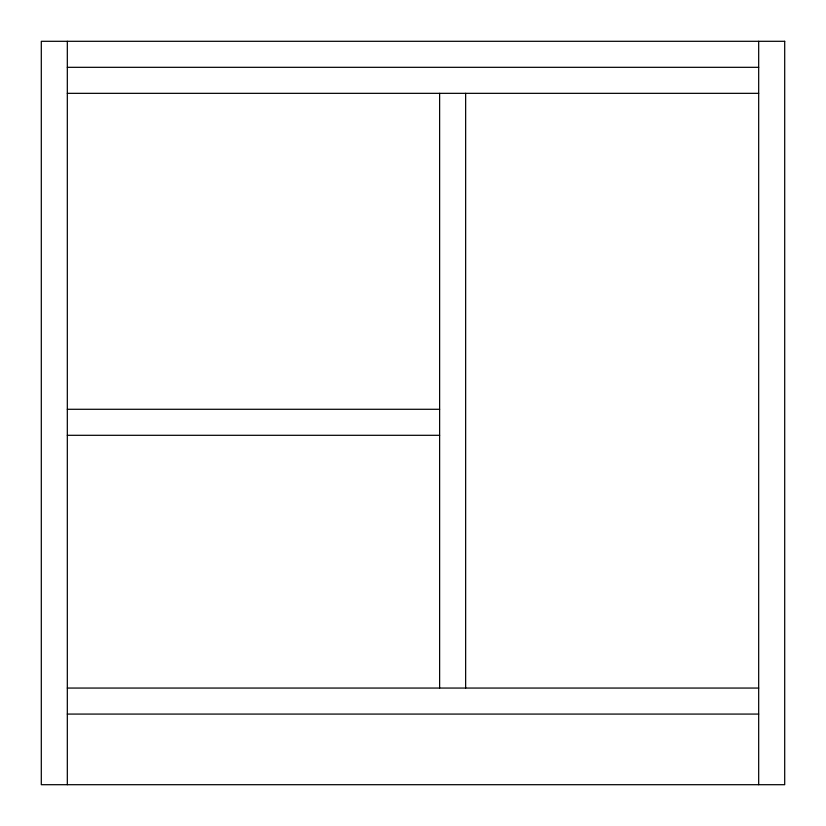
<?xml version="1.0" encoding="UTF-8"?>
<svg xmlns="http://www.w3.org/2000/svg" width="826" height="826" viewBox="0 0 826 826"><rect width="100%" height="100%" fill="white"/><g stroke="black" fill="none" stroke-linecap="round" stroke-linejoin="round"><path stroke-width="1.24" d="M67.319 67.319L758.681 67.319M67.319 93.338L758.681 93.338M67.319 409.283L439.628 409.283M67.319 435.302L439.628 435.302M67.319 688.058L758.681 688.058M67.319 714.077L758.681 714.077M758.681 41.3L758.681 784.7M465.647 93.338L465.647 688.058M439.628 93.338L439.628 688.058M67.319 41.3L67.319 784.7M784.7 41.3L41.3 41.3L41.3 784.7L784.7 784.7L784.7 41.3"/></g></svg>
